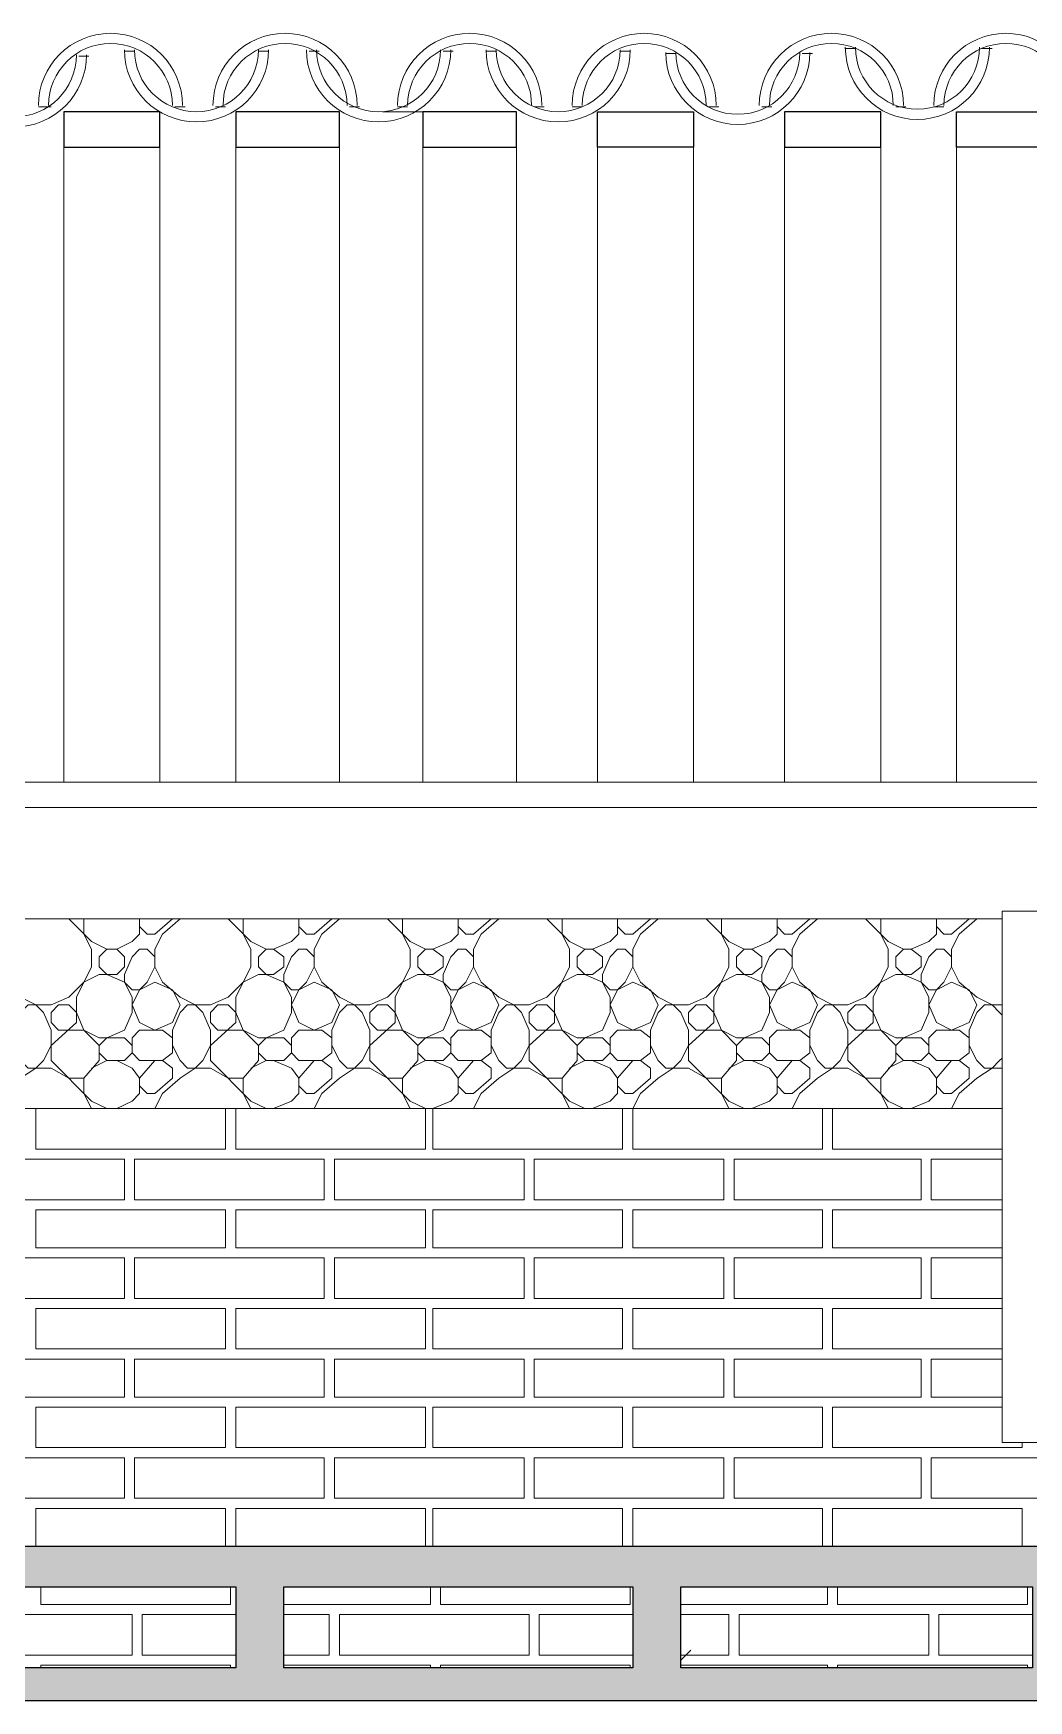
# Model space of a CAD drawing. Header units: millimetres. Extents: x 522330 to 539110, y -796875 to -790495.
# Drawn here: x 524726 to 525977, y -792595 to -790501 of the extents above; entities that cross this region are included whole.
import ezdxf

# ---------------------------------------------------------------- set-up
doc = ezdxf.new("R2010")
doc.units = ezdxf.units.MM
for name, color, linetype, lineweight in [('A-ALV-___-___-EXI', 250, 'Continuous', 35), ('A-COB-___-___-EXI', 250, 'Continuous', 25), ('A-PIS-___-___-EXI', 250, 'Continuous', 25)]:
    doc.layers.add(name, color=color, linetype=linetype, lineweight=lineweight)

msp = doc.modelspace()

# ---------------------------------------------------------------- hatches: boundary and pattern name
at = {"layer": 'A-PIS-___-___-EXI', "true_color": 0xc19a82}
h = msp.add_hatch(color=33, dxfattribs=at)
h.paths.add_polyline_path([(527602.1, -792595), (527602.1, -792553.7), (527541.8, -792553.7), (527541.8, -792452), (527593.2, -792452), (527593.2, -792401.2), (523413.9, -792401.2), (523413.9, -792452), (523477.5, -792452), (523477.5, -792553.7), (523407.4, -792553.7), (523408.1, -792595), (527488.6, -792595)])
h.paths.add_polyline_path([(523979.6, -792553.7), (523537.9, -792553.7), (523537.9, -792452), (523979.6, -792452), (523979.6, -792538.7)])
h.paths.add_polyline_path([(524538.9, -792553.7), (524538.9, -792452), (524980.6, -792452), (524980.6, -792553.7), (524977.1, -792553.7)])
h.paths.add_polyline_path([(524040, -792553.7), (524040, -792452), (524478.5, -792452), (524478.5, -792553.7)])
h.paths.add_polyline_path([(526041.9, -792553.7), (526041.9, -792452), (526480.4, -792452), (526480.4, -792553.7)])
h.paths.add_polyline_path([(527042.9, -792553.7), (527042.9, -792452), (527481.4, -792452), (527481.4, -792553.7)])
h.paths.add_polyline_path([(526540.8, -792553.7), (526540.8, -792452), (526982.5, -792452), (526982.5, -792553.7)])
h.paths.add_polyline_path([(525479.4, -792553.7), (525040.9, -792553.7), (525040.9, -792452), (525479.4, -792452), (525479.4, -792538.7)])
h.paths.add_polyline_path([(525981.5, -792553.7), (525539.8, -792553.7), (525539.8, -792452), (525981.5, -792452), (525981.5, -792538.7)])

# ---------------------------------------------------------------- linework, layer by layer
at = {"layer": 'A-ALV-___-___-EXI', "color": 18, "lineweight": 9}
for p, q in [((523477.5, -791613.1), (525943.4, -791613.1)), ((525539.8, -792544.2), (525552.5, -792531.5))]:
    msp.add_line(p, q, dxfattribs=at)
at = {"layer": 'A-ALV-___-___-EXI', "color": 251, "lineweight": 9}
for p, q in [((524818.5, -791651.2), (524831.2, -791651.2)), ((525018.7, -791651.2), (525028.2, -791651.2)), ((525218.9, -791651.2), (525228.4, -791651.2)), ((525619.3, -791651.2), (525628.8, -791651.2)), ((525819.5, -791651.2), (525829, -791651.2)), ((524799.4, -791800.6), (524818.5, -791791.1)), ((524999.6, -791800.6), (525018.7, -791791.1)), ((525199.8, -791800.6), (525218.9, -791791.1)), ((525400, -791800.6), (525419.1, -791791.1)), ((525600.2, -791800.6), (525619.3, -791791.1)), ((525800.4, -791800.6), (525819.5, -791791.1))]:
    msp.add_line(p, q, dxfattribs=at)
at = {"layer": 'A-ALV-___-___-EXI', "color": 18, "lineweight": 9, "flags": 128}
for points in [[(525943.4, -792270.9), (526934.8, -792270.9), (526934.8, -791603.6), (525943.4, -791603.6)], [(525164.9, -792340.8), (525164.9, -792340.8)]]:
    msp.add_lwpolyline(points, close=True, dxfattribs=at)
at = {"layer": 'A-ALV-___-___-EXI', "color": 251, "lineweight": 9, "flags": 128}
for points in [[(525943.4, -791851.4), (523477.5, -791851.4), (523487, -791832.4), (523509.3, -791813.3), (523528.3, -791800.6), (523537.9, -791791.1), (523547.4, -791772), (523579.2, -791743.4), (523579.2, -791711.6), (523598.3, -791673.5), (523598.3, -791651.2), (523588.7, -791632.2), (523588.7, -791613.1)], [(524608.8, -791781.5), (524618.3, -791791.1), (524640.5, -791791.1), (524650.1, -791781.5), (524659.6, -791791.1), (524688.2, -791791.1), (524700.9, -791781.5), (524700.9, -791752.9), (524710.4, -791730.7), (524720, -791721.2), (524748.6, -791721.2), (524770.8, -791711.6), (524789.9, -791692.6), (524809, -791683), (524831.2, -791683), (524840.7, -791673.5), (524840.7, -791660.8), (524831.2, -791651.2), (524850.3, -791641.7), (524859.8, -791632.2), (524859.8, -791613.1)], [(524678.7, -791851.4), (524688.2, -791832.4), (524710.4, -791813.3), (524729.5, -791800.6), (524739, -791791.1), (524748.6, -791772), (524780.4, -791743.4), (524780.4, -791711.6), (524799.4, -791673.5), (524799.4, -791651.2), (524789.9, -791632.2), (524789.9, -791613.1)], [(524789.9, -791813.3), (524809, -791791.1), (524809, -791772), (524818.5, -791762.5), (524840.7, -791752.9), (524850.3, -791730.7), (524850.3, -791711.6), (524840.7, -791692.6), (524818.5, -791683), (524809, -791673.5), (524809, -791660.8), (524818.5, -791651.2), (524799.4, -791641.7), (524770.8, -791613.1)], [(524910.6, -791613.1), (524888.4, -791632.2), (524878.9, -791651.2), (524878.9, -791673.5), (524869.3, -791692.6), (524859.8, -791702.1), (524850.3, -791702.1), (524840.7, -791692.6), (524840.7, -791683), (524850.3, -791660.8), (524859.8, -791651.2), (524869.3, -791651.2), (524878.9, -791660.8)], [(524850.3, -791781.5), (524859.8, -791791.1), (524888.4, -791791.1), (524901.1, -791781.5), (524901.1, -791752.9), (524910.6, -791730.7), (524920.2, -791721.2), (524948.8, -791721.2), (524971, -791711.6), (524990.1, -791692.6), (525009.1, -791683), (525028.2, -791683), (525040.9, -791673.5), (525040.9, -791660.8), (525028.2, -791651.2), (525050.5, -791641.7), (525060, -791632.2), (525060, -791613.1)], [(524859.8, -791622.6), (524869.3, -791632.2), (524878.9, -791632.2), (524901.1, -791613.1)], [(524878.9, -791851.4), (524888.4, -791832.4), (524910.6, -791813.3), (524929.7, -791800.6), (524939.2, -791791.1), (524948.8, -791772), (524980.6, -791743.4), (524980.6, -791711.6), (524999.6, -791673.5), (524999.6, -791651.2), (524990.1, -791632.2), (524990.1, -791613.1)], [(524990.1, -791813.3), (525009.1, -791791.1), (525009.1, -791772), (525018.7, -791762.5), (525040.9, -791752.9), (525050.5, -791730.7), (525050.5, -791711.6), (525040.9, -791692.6), (525018.7, -791683), (525009.1, -791673.5), (525009.1, -791660.8), (525018.7, -791651.2), (524999.6, -791641.7), (524971, -791613.1)], [(525009.1, -791781.5), (525018.7, -791791.1), (525040.9, -791791.1), (525050.5, -791781.5), (525060, -791791.1), (525088.6, -791791.1), (525101.3, -791781.5), (525101.3, -791752.9), (525110.8, -791730.7), (525120.4, -791721.2), (525149, -791721.2), (525171.2, -791711.6), (525190.3, -791692.6), (525209.3, -791683), (525228.4, -791683), (525241.1, -791673.5), (525241.1, -791660.8), (525228.4, -791651.2), (525250.7, -791641.7), (525260.2, -791632.2), (525260.2, -791613.1)], [(525079.1, -791660.8), (525069.5, -791651.2), (525060, -791651.2), (525050.5, -791660.8), (525040.9, -791683), (525040.9, -791692.6), (525050.5, -791702.1), (525060, -791702.1), (525069.5, -791692.6), (525079.1, -791673.5), (525079.1, -791651.2), (525088.6, -791632.2), (525110.8, -791613.1)], [(525060, -791622.6), (525069.5, -791632.2), (525079.1, -791632.2), (525101.3, -791613.1)], [(525079.1, -791851.4), (525088.6, -791832.4), (525110.8, -791813.3), (525129.9, -791800.6), (525139.4, -791791.1), (525149, -791772), (525180.7, -791743.4), (525180.7, -791711.6), (525199.8, -791673.5), (525199.8, -791651.2), (525190.3, -791632.2), (525190.3, -791613.1)], [(525190.3, -791813.3), (525209.3, -791791.1), (525209.3, -791772), (525218.9, -791762.5), (525241.1, -791752.9), (525250.7, -791730.7), (525250.7, -791711.6), (525241.1, -791692.6), (525218.9, -791683), (525209.3, -791673.5), (525209.3, -791660.8), (525218.9, -791651.2), (525199.8, -791641.7), (525171.2, -791613.1)], [(525279.3, -791660.8), (525269.7, -791651.2), (525260.2, -791651.2), (525250.7, -791660.8), (525241.1, -791683), (525241.1, -791692.6), (525250.7, -791702.1), (525260.2, -791702.1), (525269.7, -791692.6), (525279.3, -791673.5), (525279.3, -791651.2), (525288.8, -791632.2), (525311, -791613.1)], [(525260.2, -791622.6), (525269.7, -791632.2), (525279.3, -791632.2), (525301.5, -791613.1)], [(525279.3, -791851.4), (525288.8, -791832.4), (525311, -791813.3), (525330.1, -791800.6), (525339.6, -791791.1), (525349.2, -791772), (525380.9, -791743.4), (525380.9, -791711.6), (525400, -791673.5), (525400, -791651.2), (525390.5, -791632.2), (525390.5, -791613.1)], [(525371.4, -791613.1), (525400, -791641.7), (525419.1, -791651.2), (525428.6, -791651.2), (525450.8, -791641.7), (525460.4, -791632.2), (525460.4, -791613.1)], [(525409.5, -791781.5), (525419.1, -791791.1), (525441.3, -791791.1), (525450.8, -791781.5), (525460.4, -791791.1), (525489, -791791.1), (525501.7, -791781.5), (525501.7, -791752.9), (525511.2, -791730.7), (525520.8, -791721.2), (525549.4, -791721.2), (525571.6, -791711.6), (525590.7, -791692.6), (525609.7, -791683), (525628.8, -791683), (525641.5, -791673.5), (525641.5, -791660.8), (525628.8, -791651.2), (525651, -791641.7), (525660.6, -791632.2), (525660.6, -791613.1)], [(525479.4, -791660.8), (525469.9, -791651.2), (525460.4, -791651.2), (525450.8, -791660.8), (525441.3, -791683), (525441.3, -791692.6), (525450.8, -791702.1), (525460.4, -791702.1), (525469.9, -791692.6), (525479.4, -791673.5), (525479.4, -791651.2), (525489, -791632.2), (525511.2, -791613.1)], [(525460.4, -791622.6), (525469.9, -791632.2), (525479.4, -791632.2), (525501.7, -791613.1)], [(525717.8, -791851.4), (525717.8, -791902.3), (525479.4, -791902.3), (525479.4, -791851.4), (525489, -791832.4), (525511.2, -791813.3), (525530.3, -791800.6), (525539.8, -791791.1), (525549.4, -791772), (525581.1, -791743.4), (525581.1, -791711.6), (525600.2, -791673.5), (525600.2, -791651.2), (525590.7, -791632.2), (525590.7, -791613.1)], [(525590.7, -791813.3), (525609.7, -791791.1), (525609.7, -791772), (525619.3, -791762.5), (525641.5, -791752.9), (525651, -791730.7), (525651, -791711.6), (525641.5, -791692.6), (525619.3, -791683), (525609.7, -791673.5), (525609.7, -791660.8), (525619.3, -791651.2), (525600.2, -791641.7), (525571.6, -791613.1)], [(525609.7, -791781.5), (525619.3, -791791.1), (525641.5, -791791.1), (525651, -791781.5), (525660.6, -791791.1), (525689.2, -791791.1), (525701.9, -791781.5), (525701.9, -791752.9), (525711.4, -791730.7), (525721, -791721.2), (525749.6, -791721.2), (525771.8, -791711.6), (525790.9, -791692.6), (525809.9, -791683), (525829, -791683), (525841.7, -791673.5), (525841.7, -791660.8), (525829, -791651.2), (525851.2, -791641.7), (525860.8, -791632.2), (525860.8, -791613.1)], [(525711.4, -791613.1), (525689.2, -791632.2), (525679.6, -791651.2), (525679.6, -791673.5), (525670.1, -791692.6), (525660.6, -791702.1), (525651, -791702.1), (525641.5, -791692.6), (525641.5, -791683), (525651, -791660.8), (525660.6, -791651.2), (525670.1, -791651.2), (525679.6, -791660.8)], [(525660.6, -791622.6), (525670.1, -791632.2), (525679.6, -791632.2), (525701.9, -791613.1)], [(525679.6, -791851.4), (525689.2, -791832.4), (525711.4, -791813.3), (525730.5, -791800.6), (525740, -791791.1), (525749.6, -791772), (525781.3, -791743.4), (525781.3, -791711.6), (525800.4, -791673.5), (525800.4, -791651.2), (525790.9, -791632.2), (525790.9, -791613.1)], [(525790.9, -791813.3), (525809.9, -791791.1), (525809.9, -791772), (525819.5, -791762.5), (525841.7, -791752.9), (525851.2, -791730.7), (525851.2, -791711.6), (525841.7, -791692.6), (525819.5, -791683), (525809.9, -791673.5), (525809.9, -791660.8), (525819.5, -791651.2), (525800.4, -791641.7), (525771.8, -791613.1)], [(525879.8, -791660.8), (525870.3, -791651.2), (525860.8, -791651.2), (525851.2, -791660.8), (525841.7, -791683), (525841.7, -791692.6), (525851.2, -791702.1), (525860.8, -791702.1), (525870.3, -791692.6), (525879.8, -791673.5), (525879.8, -791651.2), (525889.4, -791632.2), (525911.6, -791613.1)], [(525860.8, -791622.6), (525870.3, -791632.2), (525879.8, -791632.2), (525902.1, -791613.1)], [(525250.7, -791781.5), (525260.2, -791791.1), (525288.8, -791791.1), (525301.5, -791781.5), (525301.5, -791752.9), (525311, -791730.7), (525320.6, -791721.2), (525349.2, -791721.2), (525371.4, -791711.6), (525390.5, -791692.6), (525409.5, -791683), (525428.6, -791683), (525441.3, -791673.5), (525441.3, -791660.8), (525428.6, -791651.2)], [(525390.5, -791813.3), (525409.5, -791791.1), (525409.5, -791772), (525419.1, -791762.5), (525441.3, -791752.9), (525450.8, -791730.7), (525450.8, -791711.6), (525441.3, -791692.6), (525419.1, -791683), (525409.5, -791673.5), (525409.5, -791660.8), (525419.1, -791651.2)], [(524818.5, -791851.4), (524799.4, -791841.9), (524748.6, -791791.1), (524748.6, -791752.9), (524739, -791730.7), (524729.5, -791721.2), (524710.4, -791711.6), (524688.2, -791692.6), (524678.7, -791673.5)], [(525018.7, -791851.4), (524999.6, -791841.9), (524948.8, -791791.1), (524948.8, -791752.9), (524939.2, -791730.7), (524929.7, -791721.2), (524910.6, -791711.6), (524888.4, -791692.6), (524878.9, -791673.5)], [(524980.6, -791851.4), (524980.6, -791902.3), (525218.9, -791902.3), (525218.9, -791851.4), (525199.8, -791841.9), (525149, -791791.1), (525149, -791752.9), (525139.4, -791730.7), (525129.9, -791721.2), (525110.8, -791711.6), (525088.6, -791692.6), (525079.1, -791673.5)], [(525419.1, -791851.4), (525400, -791841.9), (525349.2, -791791.1), (525349.2, -791752.9), (525339.6, -791730.7), (525330.1, -791721.2), (525311, -791711.6), (525288.8, -791692.6), (525279.3, -791673.5)], [(525619.3, -791851.4), (525600.2, -791841.9), (525549.4, -791791.1), (525549.4, -791752.9), (525539.8, -791730.7), (525530.3, -791721.2), (525511.2, -791711.6), (525489, -791692.6), (525479.4, -791673.5)], [(525819.5, -791851.4), (525800.4, -791841.9), (525749.6, -791791.1), (525749.6, -791752.9), (525740, -791730.7), (525730.5, -791721.2), (525711.4, -791711.6), (525689.2, -791692.6), (525679.6, -791673.5)], [(525943.4, -791733.9), (525940.2, -791730.7), (525930.7, -791721.2), (525911.6, -791711.6), (525889.4, -791692.6), (525879.8, -791673.5)], [(524878.9, -791692.6), (524901.1, -791702.1), (524910.6, -791721.2), (524901.1, -791743.4), (524878.9, -791752.9), (524859.8, -791743.4), (524850.3, -791721.2), (524859.8, -791702.1), (524878.9, -791692.6), (524901.1, -791702.1)], [(525101.3, -791702.1), (525079.1, -791692.6), (525101.3, -791702.1), (525110.8, -791721.2), (525101.3, -791743.4), (525079.1, -791752.9), (525060, -791743.4), (525050.5, -791721.2), (525060, -791702.1), (525079.1, -791692.6)], [(525279.3, -791692.6), (525301.5, -791702.1), (525311, -791721.2), (525301.5, -791743.4), (525279.3, -791752.9), (525260.2, -791743.4), (525250.7, -791721.2), (525260.2, -791702.1), (525279.3, -791692.6), (525301.5, -791702.1)], [(525501.7, -791702.1), (525479.4, -791692.6), (525501.7, -791702.1), (525511.2, -791721.2), (525501.7, -791743.4), (525479.4, -791752.9), (525460.4, -791743.4), (525450.8, -791721.2), (525460.4, -791702.1), (525479.4, -791692.6)], [(525701.9, -791702.1), (525679.6, -791692.6), (525701.9, -791702.1), (525711.4, -791721.2), (525701.9, -791743.4), (525679.6, -791752.9), (525660.6, -791743.4), (525651, -791721.2), (525660.6, -791702.1), (525679.6, -791692.6)], [(525902.1, -791702.1), (525879.8, -791692.6), (525902.1, -791702.1), (525911.6, -791721.2), (525902.1, -791743.4), (525879.8, -791752.9), (525860.8, -791743.4), (525851.2, -791721.2), (525860.8, -791702.1), (525879.8, -791692.6)], [(524809, -791772), (524789.9, -791752.9), (524758.1, -791752.9), (524748.6, -791743.4), (524748.6, -791730.7), (524758.1, -791721.2), (524770.8, -791721.2), (524780.4, -791730.7), (524789.9, -791752.9), (524809, -791762.5), (524840.7, -791762.5), (524850.3, -791772)], [(525009.1, -791772), (524990.1, -791752.9), (524958.3, -791752.9), (524948.8, -791743.4), (524948.8, -791730.7), (524958.3, -791721.2), (524971, -791721.2), (524980.6, -791730.7), (524990.1, -791752.9), (525009.1, -791762.5), (525040.9, -791762.5), (525050.5, -791772)], [(525209.3, -791772), (525190.3, -791752.9), (525158.5, -791752.9), (525149, -791743.4), (525149, -791730.7), (525158.5, -791721.2), (525171.2, -791721.2), (525180.7, -791730.7), (525190.3, -791752.9), (525209.3, -791762.5), (525241.1, -791762.5), (525250.7, -791772)], [(525409.5, -791772), (525390.5, -791752.9), (525358.7, -791752.9), (525349.2, -791743.4), (525349.2, -791730.7), (525358.7, -791721.2), (525371.4, -791721.2), (525380.9, -791730.7), (525390.5, -791752.9), (525409.5, -791762.5), (525441.3, -791762.5), (525450.8, -791772)], [(525609.7, -791772), (525590.7, -791752.9), (525558.9, -791752.9), (525549.4, -791743.4), (525549.4, -791730.7), (525558.9, -791721.2), (525571.6, -791721.2), (525581.1, -791730.7), (525590.7, -791752.9), (525609.7, -791762.5), (525641.5, -791762.5), (525651, -791772)], [(525809.9, -791772), (525790.9, -791752.9), (525759.1, -791752.9), (525749.6, -791743.4), (525749.6, -791730.7), (525759.1, -791721.2), (525771.8, -791721.2), (525781.3, -791730.7), (525790.9, -791752.9), (525809.9, -791762.5), (525841.7, -791762.5), (525851.2, -791772)], [(525809.9, -791781.5), (525819.5, -791791.1), (525841.7, -791791.1), (525851.2, -791781.5), (525860.8, -791791.1), (525889.4, -791791.1), (525902.1, -791781.5), (525902.1, -791752.9), (525911.6, -791730.7), (525921.1, -791721.2), (525943.4, -791721.2)], [(524809, -791781.5), (524818.5, -791791.1), (524840.7, -791791.1), (524850.3, -791781.5), (524850.3, -791762.5), (524859.8, -791752.9), (524888.4, -791752.9), (524901.1, -791762.5)], [(525050.5, -791781.5), (525050.5, -791762.5), (525060, -791752.9), (525088.6, -791752.9), (525101.3, -791762.5)], [(525209.3, -791781.5), (525218.9, -791791.1), (525241.1, -791791.1), (525250.7, -791781.5), (525250.7, -791762.5), (525260.2, -791752.9), (525288.8, -791752.9), (525301.5, -791762.5)], [(525450.8, -791781.5), (525450.8, -791762.5), (525460.4, -791752.9), (525489, -791752.9), (525501.7, -791762.5)], [(525651, -791781.5), (525651, -791762.5), (525660.6, -791752.9), (525689.2, -791752.9), (525701.9, -791762.5)], [(525851.2, -791781.5), (525851.2, -791762.5), (525860.8, -791752.9), (525889.4, -791752.9), (525902.1, -791762.5)], [(524700.9, -791772), (524710.4, -791791.1), (524720, -791800.6), (524748.6, -791800.6), (524770.8, -791813.3), (524789.9, -791813.3), (524789.9, -791832.4), (524799.4, -791851.4)], [(524901.1, -791772), (524910.6, -791791.1), (524920.2, -791800.6), (524948.8, -791800.6), (524971, -791813.3), (524990.1, -791813.3), (524990.1, -791832.4), (524999.6, -791851.4)], [(525101.3, -791772), (525110.8, -791791.1), (525120.4, -791800.6), (525149, -791800.6), (525171.2, -791813.3), (525190.3, -791813.3), (525190.3, -791832.4), (525199.8, -791851.4)], [(525301.5, -791772), (525311, -791791.1), (525320.6, -791800.6), (525349.2, -791800.6), (525371.4, -791813.3), (525390.5, -791813.3), (525390.5, -791832.4), (525400, -791851.4)], [(525501.7, -791772), (525511.2, -791791.1), (525520.8, -791800.6), (525549.4, -791800.6), (525571.6, -791813.3), (525590.7, -791813.3), (525590.7, -791832.4), (525600.2, -791851.4)], [(525701.9, -791772), (525711.4, -791791.1), (525721, -791800.6), (525749.6, -791800.6), (525771.8, -791813.3), (525790.9, -791813.3), (525790.9, -791832.4), (525800.4, -791851.4)], [(525902.1, -791772), (525911.6, -791791.1), (525921.1, -791800.6), (525943.4, -791800.6)], [(524831.2, -791851.4), (524850.3, -791841.9), (524859.8, -791832.4), (524859.8, -791813.3), (524878.9, -791791.1)], [(524859.8, -791813.3), (524850.3, -791800.6), (524831.2, -791791.1)], [(524859.8, -791822.8), (524869.3, -791832.4), (524878.9, -791832.4), (524901.1, -791813.3), (524901.1, -791800.6), (524888.4, -791791.1)], [(525028.2, -791851.4), (525050.5, -791841.9), (525060, -791832.4), (525060, -791813.3), (525079.1, -791791.1)], [(525060, -791813.3), (525050.5, -791800.6), (525028.2, -791791.1)], [(525060, -791822.8), (525069.5, -791832.4), (525079.1, -791832.4), (525101.3, -791813.3), (525101.3, -791800.6), (525088.6, -791791.1)], [(525466.7, -791851.4), (525466.7, -791902.3), (525228.4, -791902.3), (525228.4, -791851.4), (525250.7, -791841.9), (525260.2, -791832.4), (525260.2, -791813.3), (525279.3, -791791.1)], [(525260.2, -791813.3), (525250.7, -791800.6), (525228.4, -791791.1)], [(525260.2, -791822.8), (525269.7, -791832.4), (525279.3, -791832.4), (525301.5, -791813.3), (525301.5, -791800.6), (525288.8, -791791.1)], [(525428.6, -791851.4), (525450.8, -791841.9), (525460.4, -791832.4), (525460.4, -791813.3), (525479.4, -791791.1)], [(525460.4, -791813.3), (525450.8, -791800.6), (525428.6, -791791.1)], [(525460.4, -791822.8), (525469.9, -791832.4), (525479.4, -791832.4), (525501.7, -791813.3), (525501.7, -791800.6), (525489, -791791.1)], [(525628.8, -791851.4), (525651, -791841.9), (525660.6, -791832.4), (525660.6, -791813.3), (525679.6, -791791.1)], [(525660.6, -791813.3), (525651, -791800.6), (525628.8, -791791.1)], [(525660.6, -791822.8), (525670.1, -791832.4), (525679.6, -791832.4), (525701.9, -791813.3), (525701.9, -791800.6), (525689.2, -791791.1)], [(525829, -791851.4), (525851.2, -791841.9), (525860.8, -791832.4), (525860.8, -791813.3), (525879.8, -791791.1)], [(525860.8, -791813.3), (525851.2, -791800.6), (525829, -791791.1)], [(525860.8, -791822.8), (525870.3, -791832.4), (525879.8, -791832.4), (525902.1, -791813.3), (525902.1, -791800.6), (525889.4, -791791.1)], [(525879.8, -791851.4), (525889.4, -791832.4), (525911.6, -791813.3), (525930.7, -791800.6), (525940.2, -791791.1), (525943.4, -791787.9)]]:
    msp.add_lwpolyline(points, dxfattribs=at)
at = {"layer": 'A-ALV-___-___-EXI', "color": 252, "lineweight": 9, "flags": 128}
for points in [[(524729.5, -791851.4), (524729.5, -791902.3), (524967.8, -791902.3), (524967.8, -791851.4)], [(525730.5, -791851.4), (525730.5, -791902.3), (525943.4, -791902.3)], [(525943.4, -791965.8), (525854.4, -791965.8), (525854.4, -791915), (525943.4, -791915)], [(525943.4, -792026.2), (525730.5, -792026.2), (525730.5, -791978.5), (525943.4, -791978.5)], [(525943.4, -792089.8), (525854.4, -792089.8), (525854.4, -792038.9), (525943.4, -792038.9)], [(525943.4, -792153.3), (525730.5, -792153.3), (525730.5, -792102.5), (525943.4, -792102.5)], [(525943.4, -792213.7), (525854.4, -792213.7), (525854.4, -792166), (525943.4, -792166)], [(525968.8, -792270.9), (525968.8, -792277.2), (525730.5, -792277.2), (525730.5, -792226.4), (525943.4, -792226.4)], [(526041.9, -792340.8), (525854.4, -792340.8), (525854.4, -792290), (526041.9, -792290)], [(524729.5, -792401.2), (524729.5, -792353.5), (524967.8, -792353.5), (524967.8, -792401.2)], [(524980.6, -792401.2), (524980.6, -792353.5), (525218.9, -792353.5), (525218.9, -792401.2)], [(525228.4, -792401.2), (525228.4, -792353.5), (525466.7, -792353.5), (525466.7, -792401.2)], [(525479.4, -792401.2), (525479.4, -792353.5), (525717.8, -792353.5), (525717.8, -792401.2)], [(525730.5, -792401.2), (525730.5, -792353.5), (525968.8, -792353.5), (525968.8, -792401.2)], [(524735.9, -792452), (524735.9, -792474.3), (524974.2, -792474.3), (524974.2, -792452)], [(525040.9, -792474.3), (525225.2, -792474.3), (525225.2, -792452)], [(525237.9, -792452), (525237.9, -792474.3), (525476.3, -792474.3), (525476.3, -792452)], [(525539.8, -792474.3), (525724.1, -792474.3), (525724.1, -792452)], [(525736.8, -792452), (525736.8, -792474.3), (525975.2, -792474.3), (525975.2, -792452)], [(524980.6, -792537.8), (524863, -792537.8), (524863, -792487), (524980.6, -792487)], [(525040.9, -792487), (525098.1, -792487), (525098.1, -792537.8), (525040.9, -792537.8)], [(525479.4, -792537.8), (525361.9, -792537.8), (525361.9, -792487), (525479.4, -792487)], [(525539.8, -792487), (525600.2, -792487), (525600.2, -792537.8), (525539.8, -792537.8)], [(525981.5, -792537.8), (525863.9, -792537.8), (525863.9, -792487), (525981.5, -792487)], [(524735.9, -792553.7), (524735.9, -792550.5), (524974.2, -792550.5), (524974.2, -792553.7)], [(525040.9, -792550.5), (525225.2, -792550.5), (525225.2, -792553.7)], [(525237.9, -792553.7), (525237.9, -792550.5), (525476.3, -792550.5), (525476.3, -792553.7)], [(525539.8, -792550.5), (525724.1, -792550.5), (525724.1, -792553.7)], [(525736.8, -792553.7), (525736.8, -792550.5), (525975.2, -792550.5), (525975.2, -792553.7)]]:
    msp.add_lwpolyline(points, dxfattribs=at)
for points in [[(524840.7, -791915), (524840.7, -791965.8), (524605.6, -791965.8), (524605.6, -791915)], [(525091.8, -791915), (525091.8, -791965.8), (524853.4, -791965.8), (524853.4, -791915)], [(525342.8, -791915), (525342.8, -791965.8), (525104.5, -791965.8), (525104.5, -791915)], [(525593.8, -791915), (525593.8, -791965.8), (525355.5, -791965.8), (525355.5, -791915)], [(525841.7, -791915), (525841.7, -791965.8), (525606.6, -791965.8), (525606.6, -791915)], [(524967.8, -791978.5), (524967.8, -792026.2), (524729.5, -792026.2), (524729.5, -791978.5)], [(525218.9, -791978.5), (525218.9, -792026.2), (524980.6, -792026.2), (524980.6, -791978.5)], [(525466.7, -791978.5), (525466.7, -792026.2), (525228.4, -792026.2), (525228.4, -791978.5)], [(525717.8, -791978.5), (525717.8, -792026.2), (525479.4, -792026.2), (525479.4, -791978.5)], [(524840.7, -792038.9), (524840.7, -792089.8), (524605.6, -792089.8), (524605.6, -792038.9)], [(525091.8, -792038.9), (525091.8, -792089.8), (524853.4, -792089.8), (524853.4, -792038.9)], [(525342.8, -792038.9), (525342.8, -792089.8), (525104.5, -792089.8), (525104.5, -792038.9)], [(525593.8, -792038.9), (525593.8, -792089.8), (525355.5, -792089.8), (525355.5, -792038.9)], [(525841.7, -792038.9), (525841.7, -792089.8), (525606.6, -792089.8), (525606.6, -792038.9)], [(524967.8, -792102.5), (524967.8, -792153.3), (524729.5, -792153.3), (524729.5, -792102.5)], [(525218.9, -792102.5), (525218.9, -792153.3), (524980.6, -792153.3), (524980.6, -792102.5)], [(525466.7, -792102.5), (525466.7, -792153.3), (525228.4, -792153.3), (525228.4, -792102.5)], [(525717.8, -792102.5), (525717.8, -792153.3), (525479.4, -792153.3), (525479.4, -792102.5)], [(524840.7, -792166), (524840.7, -792213.7), (524605.6, -792213.7), (524605.6, -792166)], [(525091.8, -792166), (525091.8, -792213.7), (524853.4, -792213.7), (524853.4, -792166)], [(525342.8, -792166), (525342.8, -792213.7), (525104.5, -792213.7), (525104.5, -792166)], [(525593.8, -792166), (525593.8, -792213.7), (525355.5, -792213.7), (525355.5, -792166)], [(525841.7, -792166), (525841.7, -792213.7), (525606.6, -792213.7), (525606.6, -792166)], [(524967.8, -792226.4), (524967.8, -792277.2), (524729.5, -792277.2), (524729.5, -792226.4)], [(525218.9, -792226.4), (525218.9, -792277.2), (524980.6, -792277.2), (524980.6, -792226.4)], [(525466.7, -792226.4), (525466.7, -792277.2), (525228.4, -792277.2), (525228.4, -792226.4)], [(525717.8, -792226.4), (525717.8, -792277.2), (525479.4, -792277.2), (525479.4, -792226.4)], [(524840.7, -792290), (524840.7, -792340.8), (524605.6, -792340.8), (524605.6, -792290)], [(525091.8, -792290), (525091.8, -792340.8), (524853.4, -792340.8), (524853.4, -792290)], [(525342.8, -792290), (525342.8, -792340.8), (525104.5, -792340.8), (525104.5, -792290)], [(525593.8, -792290), (525593.8, -792340.8), (525355.5, -792340.8), (525355.5, -792290)], [(525841.7, -792290), (525841.7, -792340.8), (525606.6, -792340.8), (525606.6, -792290)], [(524850.3, -792487), (524850.3, -792537.8), (524611.9, -792537.8), (524611.9, -792487)], [(525349.2, -792487), (525349.2, -792537.8), (525110.8, -792537.8), (525110.8, -792487)], [(525851.2, -792487), (525851.2, -792537.8), (525612.9, -792537.8), (525612.9, -792487)]]:
    msp.add_lwpolyline(points, close=True, dxfattribs=at)
at = {"layer": 'A-COB-___-___-EXI', "color": 18, "lineweight": 9}
for p, q in [((525759.1, -790520), (525746.4, -790520)), ((525918, -790520), (525930.7, -790520)), ((524783.5, -790529.5), (524796.2, -790529.5)), ((524853.4, -790523.2), (524840.7, -790523.2)), ((525009.1, -790523.2), (525021.9, -790523.2)), ((525085.4, -790523.2), (525072.7, -790523.2)), ((525241.1, -790523.2), (525253.8, -790523.2)), ((525307.9, -790523.2), (525295.1, -790523.2)), ((525463.6, -790523.2), (525476.3, -790523.2)), ((525533.5, -790526.3), (525520.8, -790526.3)), ((525692.4, -790526.3), (525705.1, -790526.3)), ((524748.6, -790593.1), (524732.7, -790593.1)), ((524904.3, -790593.1), (524917, -790593.1)), ((524967.8, -790593.1), (524955.1, -790593.1)), ((525123.5, -790593.1), (525136.3, -790593.1)), ((525215.7, -790599.4), (525164.9, -790599.4)), ((525196.6, -790593.1), (525183.9, -790593.1)), ((525355.5, -790593.1), (525368.2, -790593.1)), ((525415.9, -790593.1), (525403.2, -790593.1)), ((525574.8, -790593.1), (525587.5, -790593.1)), ((525654.2, -790593.1), (525641.5, -790593.1)), ((525809.9, -790593.1), (525822.6, -790593.1)), ((525870.3, -790593.1), (525857.6, -790593.1)), ((523477.5, -791441.5), (527540.9, -791441.5)), ((527540.6, -791473.3), (523477.5, -791473.3))]:
    msp.add_line(p, q, dxfattribs=at)
at = {"layer": 'A-COB-___-___-EXI', "color": 18, "lineweight": 9, "flags": 128}
msp.add_lwpolyline([(524828, -790500.9), (524828, -790500.9), (524828, -790500.9), (524828, -790500.9)], dxfattribs=at)
for points in [[(524828, -790500.9), (524828, -790500.9)], [(524885.2, -790643.9), (524764.5, -790643.9), (524764.5, -791441.5), (524885.2, -791441.5)], [(525110.8, -790643.9), (524980.6, -790643.9), (524980.6, -791441.5), (525110.8, -791441.5)], [(525333.3, -790643.9), (525215.7, -790643.9), (525215.7, -791441.5), (525333.3, -791441.5)], [(525555.7, -790643.9), (525435, -790643.9), (525435, -791441.5), (525555.7, -791441.5)], [(525790.9, -790643.9), (525670.1, -790643.9), (525670.1, -791441.5), (525790.9, -791441.5)], [(526016.5, -790643.9), (525886.2, -790643.9), (525886.2, -791441.5), (526016.5, -791441.5)]]:
    msp.add_lwpolyline(points, close=True, dxfattribs=at)
at = {"layer": 'A-COB-___-___-EXI', "color": 248, "lineweight": 25, "flags": 128}
for points in [[(524764.5, -790643.9), (524885.2, -790643.9), (524885.2, -790599.4), (524764.5, -790599.4)], [(524980.6, -790643.9), (525110.8, -790643.9), (525110.8, -790599.4), (524980.6, -790599.4)], [(525333.3, -790599.4), (525215.7, -790599.4), (525215.7, -790643.9), (525333.3, -790643.9)], [(525435, -790599.4), (525555.7, -790599.4), (525555.7, -790643.9), (525435, -790643.9)], [(525670.1, -790643.9), (525790.9, -790643.9), (525790.9, -790599.4), (525670.1, -790599.4)], [(525886.2, -790599.4), (526016.5, -790599.4), (526016.5, -790643.9), (525886.2, -790643.9)]]:
    msp.add_lwpolyline(points, close=True, dxfattribs=at)
at = {"layer": 'A-COB-___-___-EXI', "color": 18, "lineweight": 9}
for points in [[(524913.8, -790591.5), (524913.8, -790541.5), (524873.3, -790500.9), (524823.3, -790500.9), (524773.2, -790500.9), (524732.7, -790541.5), (524732.7, -790591.5)], [(524901.1, -790591.5), (524901.1, -790548.5), (524866.3, -790513.6), (524823.3, -790513.6), (524780.3, -790513.6), (524745.4, -790548.5), (524745.4, -790591.5)], [(524840.7, -790521.6), (524840.7, -790571.6), (524881.3, -790612.1), (524931.3, -790612.1), (524981.3, -790612.1), (525021.9, -790571.6), (525021.9, -790521.6)], [(524853.4, -790521.6), (524853.4, -790564.6), (524888.3, -790599.4), (524931.3, -790599.4), (524974.3, -790599.4), (525009.1, -790564.6), (525009.1, -790521.6)], [(525133.1, -790591.5), (525133.1, -790541.5), (525092.5, -790500.9), (525042.5, -790500.9), (524992.5, -790500.9), (524952, -790541.5), (524952, -790591.5)], [(525120.4, -790591.5), (525120.4, -790548.5), (525085.5, -790513.6), (525042.5, -790513.6), (524999.5, -790513.6), (524964.7, -790548.5), (524964.7, -790591.5)], [(525069.5, -790521.6), (525069.5, -790571.6), (525110.1, -790612.1), (525160.1, -790612.1), (525210.1, -790612.1), (525250.7, -790571.6), (525250.7, -790521.6)], [(525082.2, -790521.6), (525082.2, -790564.6), (525117.1, -790599.4), (525160.1, -790599.4), (525203.1, -790599.4), (525237.9, -790564.6), (525237.9, -790521.6)], [(525365.1, -790591.5), (525365.1, -790541.5), (525324.5, -790500.9), (525274.5, -790500.9), (525224.5, -790500.9), (525183.9, -790541.5), (525183.9, -790591.5)], [(525352.3, -790591.5), (525352.3, -790548.5), (525317.5, -790513.6), (525274.5, -790513.6), (525231.5, -790513.6), (525196.6, -790548.5), (525196.6, -790591.5)], [(525295.1, -790521.6), (525295.1, -790571.6), (525335.7, -790612.1), (525385.7, -790612.1), (525435.7, -790612.1), (525476.3, -790571.6), (525476.3, -790521.6)], [(525307.9, -790521.6), (525307.9, -790564.6), (525342.7, -790599.4), (525385.7, -790599.4), (525428.7, -790599.4), (525463.6, -790564.6), (525463.6, -790521.6)], [(525584.3, -790591.5), (525584.3, -790541.5), (525543.8, -790500.9), (525493.7, -790500.9), (525443.7, -790500.9), (525403.2, -790541.5), (525403.2, -790591.5)], [(525571.6, -790591.5), (525571.6, -790548.5), (525536.8, -790513.6), (525493.7, -790513.6), (525450.7, -790513.6), (525415.9, -790548.5), (525415.9, -790591.5)], [(525819.5, -790591.5), (525819.5, -790541.5), (525778.9, -790500.9), (525728.9, -790500.9), (525678.9, -790500.9), (525638.3, -790541.5), (525638.3, -790591.5)], [(525806.7, -790591.5), (525806.7, -790548.5), (525771.9, -790513.6), (525728.9, -790513.6), (525685.9, -790513.6), (525651, -790548.5), (525651, -790591.5)], [(525746.4, -790518.4), (525746.4, -790568.4), (525786.9, -790609), (525836.9, -790609), (525887, -790609), (525927.5, -790568.4), (525927.5, -790518.4)], [(525759.1, -790518.4), (525759.1, -790561.4), (525794, -790596.2), (525836.9, -790596.2), (525879.9, -790596.2), (525914.8, -790561.4), (525914.8, -790518.4)], [(526038.7, -790591.5), (526038.7, -790541.5), (525998.2, -790500.9), (525948.2, -790500.9), (525898.1, -790500.9), (525857.6, -790541.5), (525857.6, -790591.5)], [(526026, -790591.5), (526026, -790548.5), (525991.2, -790513.6), (525948.2, -790513.6), (525905.2, -790513.6), (525870.3, -790548.5), (525870.3, -790591.5)], [(524611.9, -790527.9), (524611.9, -790578), (524652.5, -790618.5), (524702.5, -790618.5), (524752.5, -790618.5), (524793.1, -790578), (524793.1, -790527.9)], [(524624.6, -790527.9), (524624.6, -790570.9), (524659.5, -790605.8), (524702.5, -790605.8), (524745.5, -790605.8), (524780.4, -790570.9), (524780.4, -790527.9)], [(525520.8, -790524.8), (525520.8, -790574.8), (525561.3, -790615.3), (525611.3, -790615.3), (525661.3, -790615.3), (525701.9, -790574.8), (525701.9, -790524.8)], [(525533.5, -790524.8), (525533.5, -790567.8), (525568.3, -790602.6), (525611.3, -790602.6), (525654.3, -790602.6), (525689.2, -790567.8), (525689.2, -790524.8)]]:
    msp.add_open_spline(points, degree=3, knots=[0, 0, 0, 0, 1, 1, 1, 2, 2, 2, 2], dxfattribs=at)
at = {"layer": 'A-PIS-___-___-EXI'}
for points in [[(527602.1, -792595), (527602.1, -792553.7), (527541.8, -792553.7), (527541.8, -792452), (527593.2, -792452), (527593.2, -792401.2), (523413.9, -792401.2), (523413.9, -792452), (523477.5, -792452), (523477.5, -792553.7), (523407.4, -792553.7), (523408.1, -792595)], [(524538.9, -792452), (524980.6, -792452), (524980.6, -792553.7), (524538.9, -792553.7)], [(525040.9, -792452), (525479.4, -792452), (525479.4, -792553.7), (525040.9, -792553.7)], [(525539.8, -792452), (525981.5, -792452), (525981.5, -792553.7), (525539.8, -792553.7)]]:
    msp.add_lwpolyline(points, close=True, dxfattribs=at)

doc.saveas('drawing.dxf')
